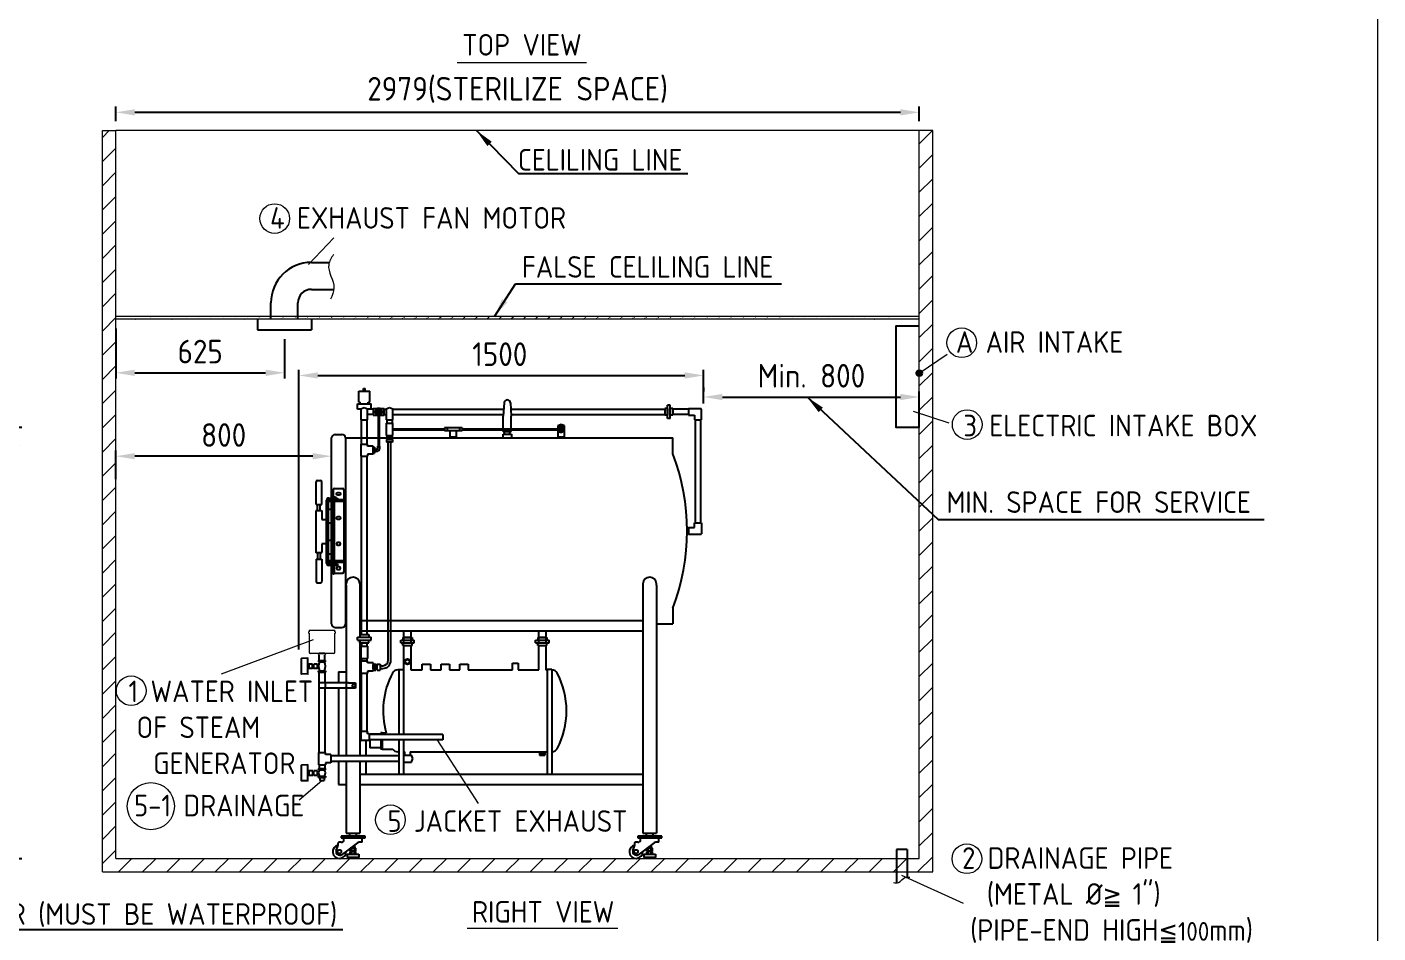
# Model space of a CAD drawing. Header units: millimetres. Extents: x 0 to 12306, y 0 to 8652.
# Drawn here: x 7296 to 12306, y 2061 to 5421 of the extents above; entities that cross this region are included whole.
import ezdxf

# ---------------------------------------------------------------- set-up
doc = ezdxf.new("R2010")
doc.units = ezdxf.units.MM
doc.linetypes.add('HIDDEN', pattern=[9.525, 6.35, -3.175])
doc.layers.get('0').update_dxf_attribs({"lineweight": 25})
for name, color, linetype, lineweight in [('D', 3, 'Continuous', 13), ('F', 7, 'Continuous', 15), ('H', 2, 'HIDDEN', 15), ('S', 4, 'Continuous', 15)]:
    doc.layers.add(name, color=color, linetype=linetype, lineweight=lineweight)
doc.styles.get("Standard").update_dxf_attribs({"font": 'KAIU.TTF'})
doc.styles.add('STU25', font='isocp2.shx')
doc.dimstyles.new('STU25', dxfattribs={"dimscale": 35, "dimtxt": 2.5, "dimasz": 2, "dimexe": 0.6, "dimexo": 1, "dimgap": 1, "dimtad": 1, "dimdsep": 46, "dimtxsty": 'STU25', "dimcen": 2, "dimazin": 2, "dimtfac": 1, "dimtmove": 0, "dimatfit": 3, "dimfxl": 0, "dimtolj": 1, "dimtzin": 0, "dimarcsym": 0})
doc.dimstyles.new('STU25$7', dxfattribs={"dimscale": 35, "dimtxt": 2.5, "dimasz": 2, "dimexe": 1.25, "dimexo": 0.625, "dimgap": 1, "dimtad": 0, "dimdec": 4, "dimdsep": 46, "dimtxsty": 'STU25', "dimcen": 2.5, "dimazin": 2, "dimtfac": 1, "dimtdec": 4, "dimtmove": 0, "dimatfit": 3, "dimfxl": 0, "dimtolj": 1, "dimtzin": 0, "dimarcsym": 0})

# ---------------------------------------------------------------- blocks, each defined once
blk = doc.blocks.new('*D1')
at = {"layer": 'D', "color": 0, "linetype": 'Continuous', "lineweight": -2}
for p, q in [((8304.8, 3111.8), (8304.8, 4150)), ((8374.8, 4129), (9735.1, 4129)), ((9805.1, 4024.7), (9805.1, 4150))]:
    blk.add_line(p, q, dxfattribs=at)
at = {"layer": 'D', "color": 0, "linetype": 'Continuous'}
for points in [[(8374.8, 4140.7), (8374.8, 4117.3), (8304.8, 4129)], [(9735.1, 4140.7), (9735.1, 4117.3), (9805.1, 4129)]]:
    blk.add_solid(points, dxfattribs=at)
at = {"layer": 'Defpoints', "color": 0, "linetype": 'Continuous'}
for p in [(9805.1, 4129), (9805.1, 3989.7), (8304.8, 3076.8)]:
    blk.add_point(p, dxfattribs=at)
at = {"layer": 'D', "color": 0, "linetype": 'Continuous', "insert": (9049.5, 4207.8), "char_height": 87.5, "attachment_point": 5, "style": 'STU25'}
blk.add_mtext('\\A1;1500', dxfattribs=at)
blk = doc.blocks.new('*D4')
at = {"layer": 'D', "color": 0, "linetype": 'Continuous', "lineweight": -2}
for p, q in [((7626.1, 4302.5), (7626.1, 4117.7)), ((8251.1, 4263.4), (8251.1, 4117.7)), ((7696.1, 4138.7), (8181.1, 4138.7))]:
    blk.add_line(p, q, dxfattribs=at)
at = {"layer": 'D', "color": 0, "linetype": 'Continuous'}
for points in [[(7696.1, 4150.4), (7696.1, 4127.1), (7626.1, 4138.7)], [(8181.1, 4150.4), (8181.1, 4127.1), (8251.1, 4138.7)]]:
    blk.add_solid(points, dxfattribs=at)
at = {"layer": 'Defpoints', "color": 0, "linetype": 'Continuous'}
for p in [(7626.1, 4337.5), (8251.1, 4298.4), (8251.1, 4138.7)]:
    blk.add_point(p, dxfattribs=at)
at = {"layer": 'D', "color": 0, "linetype": 'Continuous', "insert": (7938.6, 4217.5), "char_height": 87.5, "attachment_point": 5, "style": 'STU25'}
blk.add_mtext('\\A1;625', dxfattribs=at)
blk = doc.blocks.new('*D8')
at = {"layer": 'D', "color": 0, "lineweight": -2}
for p, q in [((9805.1, 4084), (9805.1, 4070)), ((10605.1, 3936), (10605.1, 4070)), ((9875.1, 4049), (10535.1, 4049))]:
    blk.add_line(p, q, dxfattribs=at)
at = {"layer": 'D', "color": 0}
for points in [[(9875.1, 4060.7), (9875.1, 4037.3), (9805.1, 4049)], [(10535.1, 4060.7), (10535.1, 4037.3), (10605.1, 4049)]]:
    blk.add_solid(points, dxfattribs=at)
at = {"layer": 'Defpoints', "color": 0}
for p in [(9805.1, 4049), (10605.1, 4049), (10605.1, 3901)]:
    blk.add_point(p, dxfattribs=at)
at = {"layer": 'D', "color": 0, "insert": (10205.1, 4127.8), "char_height": 87.5, "attachment_point": 5, "style": 'STU25'}
blk.add_mtext('\\A1;{\\Fisocp2.shx;Min. 800}', dxfattribs=at)
blk = doc.blocks.new('*D10')
at = {"layer": 'D', "color": 0, "lineweight": -2}
for p, q in [((7626.1, 3743.6), (7626.1, 3850.3)), ((8356.1, 3829.3), (7696.1, 3829.3)), ((8426.1, 3743.6), (8426.1, 3850.3))]:
    blk.add_line(p, q, dxfattribs=at)
at = {"layer": 'D', "color": 0}
for points in [[(7696.1, 3840.9), (7696.1, 3817.6), (7626.1, 3829.3)], [(8356.1, 3840.9), (8356.1, 3817.6), (8426.1, 3829.3)]]:
    blk.add_solid(points, dxfattribs=at)
at = {"layer": 'Defpoints', "color": 0}
for p in [(7626.1, 3829.3), (7626.1, 3708.6), (8426.1, 3708.6)]:
    blk.add_point(p, dxfattribs=at)
at = {"layer": 'D', "color": 0, "insert": (8025.7, 3908), "char_height": 87.5, "attachment_point": 5, "style": 'STU25'}
blk.add_mtext('\\A1;800', dxfattribs=at)
blk = doc.blocks.new('*D18')
at = {"layer": 'D', "color": 0, "lineweight": -2}
for p, q in [((7626.1, 5072.5), (7626.1, 5126)), ((10605.1, 5072.5), (10605.1, 5126)), ((7696.1, 5105), (10535.1, 5105))]:
    blk.add_line(p, q, dxfattribs=at)
at = {"layer": 'D', "color": 0}
for points in [[(7696.1, 5116.6), (7696.1, 5093.3), (7626.1, 5105)], [(10535.1, 5116.6), (10535.1, 5093.3), (10605.1, 5105)]]:
    blk.add_solid(points, dxfattribs=at)
at = {"layer": 'Defpoints', "color": 0}
for p in [(10605.1, 5105), (7626.1, 5037.5), (10605.1, 5037.5)]:
    blk.add_point(p, dxfattribs=at)
at = {"layer": 'D', "color": 0, "insert": (9115.6, 5188.1), "char_height": 87.5, "attachment_point": 5, "style": 'STU25'}
blk.add_mtext('\\A1;{\\Fisocp2.shx;2979(STERILIZE SPACE)}', dxfattribs=at)
blk = doc.blocks.new('*D19')
at = {"layer": 'D', "color": 0, "lineweight": -2}
for p, q in [((6558.5, 3937.5), (7277.1, 3937.5)), ((7256.1, 3867.5), (7256.1, 2407.5)), ((6963.3, 2337.5), (7277.1, 2337.5))]:
    blk.add_line(p, q, dxfattribs=at)
at = {"layer": 'D', "color": 0}
for points in [[(7244.4, 3867.5), (7267.8, 3867.5), (7256.1, 3937.5)], [(7244.4, 2407.5), (7267.8, 2407.5), (7256.1, 2337.5)]]:
    blk.add_solid(points, dxfattribs=at)
at = {"layer": 'Defpoints', "color": 0}
for p in [(6523.5, 3937.5), (6928.3, 2337.5), (7256.1, 2337.5)]:
    blk.add_point(p, dxfattribs=at)
at = {"layer": 'D', "color": 0, "insert": (7177.4, 3137.5), "char_height": 87.5, "attachment_point": 5, "rotation": 90, "style": 'STU25'}
blk.add_mtext('\\A1;{\\Fisocp2.shx;MIN. 1600 ABOVE}', dxfattribs=at)

msp = doc.modelspace()

# ---------------------------------------------------------------- hatches: boundary and pattern name
msp.add_hatch(color=256).paths.add_polyline_path([(10615.903, 4137.52, 1), (10594.381, 4137.52, 1)])
at = {"layer": 'H', "linetype": 'HIDDEN', "ltscale": 5}
h = msp.add_hatch(dxfattribs=at)
h.set_pattern_fill('ANSI31', color=256, scale=20, style=0)
h.set_pattern_definition([(45, (241920.365, 22393.485), (-44.90128, 44.90128), [])])
h.paths.add_polyline_path([(10655.142, 5037.52), (10605.142, 5037.52), (10605.142, 2337.52), (7626.069, 2337.52), (7626.069, 5037.52), (7576.069, 5037.52), (7576.069, 2287.52), (10655.142, 2287.52)])
at = {"layer": 'H'}
h = msp.add_hatch(dxfattribs=at)
h.set_pattern_fill('ANSI31', color=256, scale=10, style=0)
h.set_pattern_definition([(45, (241639.548, 21853.81), (-22.4506403, 22.4506403), [])])
edge = h.paths.add_edge_path()
edge.add_line((10605.142, 4347.52), (7626.069, 4347.52))
edge.add_line((10605.142, 4337.52), (7626.069, 4337.52))

# ---------------------------------------------------------------- linework, layer by layer
at = {"linetype": 'Continuous'}
for p, q in [((8351.069, 4548.268), (8416.989, 4548.268)), ((8351.069, 4448.268), (8434.363, 4448.268)), ((8201.069, 4337.52), (8201.069, 4398.268)), ((8301.069, 4337.52), (8301.069, 4398.268)), ((8151.069, 4337.52), (8151.069, 4298.376)), ((8351.069, 4337.52), (8351.069, 4298.376)), ((8151.069, 4298.376), (8351.069, 4298.376)), ((8527.069, 4030.243), (8527.069, 4070.243)), ((8527.069, 4070.243), (8567.069, 4070.243)), ((8544.069, 4070.243), (8544.069, 4080.243)), ((8544.069, 4080.243), (8550.069, 4080.243)), ((8550.069, 4070.243), (8550.069, 4080.243)), ((8567.069, 4030.243), (8567.069, 4070.243)), ((8522.069, 4013.733), (8522.069, 4023.733)), ((8522.069, 4023.733), (8572.069, 4023.733)), ((8522.069, 4003.733), (8522.069, 4013.733)), ((8527.069, 4030.243), (8532.069, 4030.243)), ((8532.069, 4023.733), (8532.069, 4030.243)), ((8547.069, 4008.733), (8534.569, 4003.733)), ((8559.569, 4003.733), (8547.069, 4008.733)), ((8562.069, 4030.243), (8567.069, 4030.243)), ((8562.069, 4023.733), (8562.069, 4030.243)), ((8572.069, 4013.733), (8572.069, 4023.733)), ((8572.069, 4003.733), (8572.069, 4013.733)), ((8640.862, 4008.733), (8628.362, 4003.733)), ((8653.362, 4003.733), (8640.862, 4008.733)), ((9065.213, 4027.126), (9062.069, 3978.243)), ((9088.924, 4027.126), (9092.069, 3978.243)), ((9671.347, 3968.733), (9671.347, 4018.733)), ((9681.347, 4018.733), (9671.347, 4018.733)), ((9681.347, 3968.733), (9681.347, 4018.733)), ((8534.569, 4003.733), (8522.069, 4003.733)), ((8534.569, 4003.733), (8534.569, 3963.733)), ((8534.569, 3963.733), (8559.569, 3963.733)), ((8559.569, 3963.733), (8559.569, 4003.733)), ((8580.486, 4003.733), (8559.569, 4003.733)), ((8572.069, 4003.733), (8559.569, 4003.733)), ((8580.486, 3983.733), (8559.569, 3983.733)), ((8580.486, 4006.233), (8580.486, 3981.233)), ((8580.486, 4006.233), (8596.268, 4006.233)), ((8580.486, 3981.233), (8596.268, 3981.233)), ((8604.704, 4006.233), (8620.486, 4006.233)), ((8604.704, 3981.233), (8620.486, 3981.233)), ((8620.486, 3981.233), (8620.486, 4006.233)), ((8628.362, 4003.733), (8628.362, 3963.733)), ((8628.362, 3963.733), (8653.362, 3963.733)), ((8630.862, 3963.733), (8630.862, 3951.733)), ((8650.862, 3963.733), (8650.862, 3951.733)), ((8653.362, 3963.733), (8653.362, 4003.733)), ((9062.069, 3931.233), (9062.069, 3978.243)), ((9092.069, 3931.233), (9092.069, 3978.243)), ((9661.347, 4006.233), (9661.347, 3981.233)), ((9671.347, 4006.233), (9661.347, 4006.233)), ((9671.347, 3981.233), (9661.347, 3981.233)), ((9671.347, 4006.233), (9671.347, 3981.233)), ((9681.347, 3968.733), (9671.347, 3968.733)), ((9681.347, 4006.233), (9681.347, 3981.233)), ((9691.347, 4006.233), (9681.347, 4006.233)), ((9691.347, 3981.233), (9681.347, 3981.233)), ((9691.347, 4006.233), (9691.347, 3981.233)), ((9749.445, 4003.733), (9691.347, 4003.733)), ((9749.445, 3983.733), (9691.347, 3983.733)), ((9749.445, 4006.233), (9749.445, 3981.233)), ((9749.445, 4006.233), (9795.142, 4006.233)), ((9749.445, 3981.233), (9772.142, 3981.233)), ((9772.142, 3981.233), (9772.142, 3964.119)), ((9772.142, 3964.119), (9797.142, 3964.119)), ((9774.642, 3581.857), (9774.642, 3964.119)), ((9794.642, 3581.857), (9794.642, 3964.119)), ((9794.642, 3964.119), (9797.142, 3964.119)), ((9797.142, 3964.119), (9797.142, 4004.233)), ((8439.069, 3910.243), (8464.069, 3910.243)), ((8628.362, 3951.733), (8628.362, 3906.733)), ((8628.362, 3951.733), (8653.362, 3951.733)), ((8653.362, 3906.733), (8653.362, 3951.733)), ((8864.569, 3924.233), (8864.569, 3901.856)), ((8889.569, 3901.856), (8889.569, 3924.233)), ((9062.069, 3921.243), (9062.069, 3927.233)), ((9062.069, 3921.243), (9092.069, 3921.243)), ((9067.069, 3911.243), (9067.069, 3921.243)), ((9087.069, 3911.243), (9087.069, 3921.243)), ((9092.069, 3921.243), (9092.069, 3927.233)), ((9277.069, 3946.856), (9264.569, 3941.856)), ((9264.569, 3941.856), (9264.569, 3931.233)), ((9264.569, 3927.233), (9264.569, 3901.856)), ((9289.569, 3941.856), (9277.069, 3946.856)), ((9289.569, 3901.856), (9289.569, 3941.856)), ((8534.569, 3874.628), (8559.569, 3874.628)), ((8534.569, 3874.628), (8534.569, 3829.628)), ((8559.569, 3867.128), (8559.569, 3874.628)), ((8579.569, 3867.128), (8559.569, 3867.128)), ((8579.569, 3867.128), (8579.569, 3837.128)), ((8579.569, 3840.84), (8579.569, 3862.812)), ((8579.569, 3862.812), (8584.569, 3862.812)), ((8579.569, 3843.519), (8579.569, 3860.737)), ((8584.569, 3862.812), (8584.569, 3840.84)), ((8628.362, 3906.733), (8653.362, 3906.733)), ((8629.798, 3901.733), (8629.798, 3896.733)), ((8629.798, 3901.733), (8651.77, 3901.733)), ((8651.77, 3896.733), (8629.798, 3896.733)), ((8629.798, 3891.733), (8629.798, 3880.855)), ((8629.798, 3891.733), (8651.77, 3891.733)), ((8651.77, 3880.855), (8629.798, 3880.855)), ((8632.477, 3906.733), (8632.477, 3901.733)), ((8632.477, 3901.733), (8649.695, 3901.733)), ((8632.477, 3896.733), (8632.477, 3891.733)), ((8632.477, 3891.733), (8649.695, 3891.733)), ((8649.695, 3906.733), (8649.695, 3901.733)), ((8649.695, 3896.733), (8649.695, 3891.733)), ((8651.77, 3901.733), (8651.77, 3896.733)), ((8651.77, 3891.733), (8651.77, 3880.855)), ((8864.569, 3901.856), (8889.569, 3901.856)), ((9264.569, 3901.856), (9289.569, 3901.856)), ((8534.569, 3829.628), (8559.569, 3829.628)), ((8559.569, 3837.128), (8559.569, 3829.628)), ((8579.569, 3837.128), (8559.569, 3837.128)), ((8579.569, 3840.84), (8584.569, 3840.84)), ((8368.105, 3650.428), (8368.105, 3734.154)), ((8373.105, 3739.154), (8384.105, 3739.154)), ((8389.105, 3650.428), (8389.105, 3734.154)), ((8407.569, 3666.743), (8407.584, 3666.743)), ((8407.569, 3432.243), (8407.569, 3666.243)), ((8413.569, 3666.243), (8413.569, 3432.243)), ((8413.569, 3665.743), (8413.569, 3665.743)), ((8415.569, 3674.243), (8447.569, 3674.243)), ((8447.569, 3668.243), (8415.569, 3668.243)), ((8426.602, 3678.279), (8426.06, 3677.737)), ((8426.06, 3674.785), (8426.06, 3677.737)), ((8426.06, 3674.785), (8426.602, 3674.243)), ((8426.602, 3678.279), (8440.535, 3678.279)), ((8426.602, 3674.243), (8440.535, 3674.243)), ((8430.142, 3442.243), (8430.142, 3662.243)), ((8436.995, 3442.243), (8436.995, 3662.243)), ((8440.535, 3678.279), (8441.078, 3677.737)), ((8441.078, 3674.785), (8440.535, 3674.243)), ((8441.078, 3674.785), (8441.078, 3677.737)), ((8447.569, 3674.243), (8447.569, 3668.243)), ((8368.605, 3627.993), (8367.105, 3626.493)), ((8367.105, 3626.493), (8367.105, 3471.993)), ((8368.105, 3650.428), (8389.105, 3650.428)), ((8368.605, 3627.993), (8388.605, 3627.993)), ((8373.855, 3627.993), (8373.855, 3650.428)), ((8383.355, 3627.993), (8383.355, 3650.428)), ((8388.605, 3627.993), (8390.105, 3626.493)), ((8390.105, 3626.493), (8390.105, 3594.243)), ((8426.069, 3631.743), (8413.569, 3631.743)), ((8390.105, 3594.243), (8403.605, 3594.243)), ((8405.105, 3592.743), (8403.605, 3594.243)), ((8405.105, 3592.743), (8405.105, 3581.743)), ((8405.105, 3581.743), (8407.569, 3581.743)), ((8413.569, 3581.743), (8426.069, 3581.743)), ((9749.445, 3564.743), (9749.445, 3539.743)), ((9749.445, 3564.743), (9772.142, 3564.743)), ((9772.142, 3581.857), (9797.142, 3581.857)), ((9772.142, 3564.743), (9772.142, 3581.857)), ((9794.642, 3581.857), (9797.142, 3581.857)), ((9797.142, 3581.857), (9797.142, 3541.743)), ((8407.569, 3516.743), (8405.105, 3516.743)), ((8405.105, 3516.743), (8405.105, 3505.743)), ((8426.069, 3516.743), (8413.569, 3516.743)), ((9749.445, 3539.743), (9795.142, 3539.743)), ((8368.605, 3470.493), (8367.105, 3471.993)), ((8388.605, 3470.493), (8368.605, 3470.493)), ((8373.855, 3470.493), (8373.855, 3448.058)), ((8383.355, 3470.493), (8383.355, 3448.058)), ((8388.605, 3470.493), (8390.105, 3471.993)), ((8403.605, 3504.243), (8390.105, 3504.243)), ((8390.105, 3504.243), (8390.105, 3471.993)), ((8403.605, 3504.243), (8405.105, 3505.743)), ((8413.569, 3466.743), (8426.069, 3466.743)), ((8368.105, 3448.058), (8389.105, 3448.058)), ((8368.105, 3448.058), (8368.105, 3364.332)), ((8389.105, 3448.058), (8389.105, 3364.332)), ((8407.584, 3431.743), (8407.569, 3431.743)), ((8426.069, 3431.743), (8413.569, 3431.743)), ((8413.569, 3431.743), (8413.569, 3431.743)), ((8447.569, 3430.243), (8415.569, 3430.243)), ((8447.569, 3424.243), (8415.569, 3424.243)), ((8430.142, 3430.243), (8430.142, 3436.243)), ((8430.142, 3397.306), (8430.142, 3424.243)), ((8436.995, 3430.243), (8436.995, 3436.243)), ((8436.995, 3397.306), (8436.995, 3424.243)), ((8447.569, 3430.243), (8447.569, 3424.243)), ((8373.105, 3359.332), (8384.105, 3359.332)), ((8430.684, 3393.279), (8430.142, 3397.306)), ((8430.684, 3393.279), (8433.569, 3393.279)), ((8436.453, 3393.279), (8433.569, 3393.279)), ((8436.453, 3393.279), (8436.995, 3397.306)), ((8439.069, 3194.243), (8464.069, 3194.243)), ((8522.069, 3147.52), (8522.069, 3157.52)), ((8530.069, 3167.52), (8530.069, 3157.52)), ((8564.069, 3167.52), (8564.069, 3157.52)), ((8572.069, 3147.52), (8572.069, 3157.52)), ((8690.069, 3157.243), (8690.069, 3147.243)), ((8724.069, 3157.243), (8724.069, 3147.243)), ((9190.069, 3157.243), (9190.069, 3147.243)), ((9224.069, 3157.243), (9224.069, 3147.243)), ((8522.069, 3150.882), (8520.925, 3150.882)), ((8530.069, 3137.52), (8530.069, 3147.52)), ((8534.569, 3137.52), (8559.569, 3137.52)), ((8534.569, 3124.176), (8534.569, 3079.176)), ((8534.569, 3124.176), (8559.569, 3124.176)), ((8537.069, 3137.52), (8537.069, 3124.176)), ((8557.069, 3137.52), (8557.069, 3124.176)), ((8559.569, 3124.176), (8559.569, 3079.176)), ((8564.069, 3137.52), (8564.069, 3147.52)), ((8682.069, 3137.243), (8682.069, 3147.243)), ((8690.069, 3127.243), (8690.069, 3137.243)), ((8724.069, 3127.243), (8724.069, 3137.243)), ((8732.069, 3137.243), (8732.069, 3147.243)), ((9182.069, 3137.243), (9182.069, 3147.243)), ((9190.069, 3127.243), (9190.069, 3137.243)), ((9224.069, 3127.243), (9224.069, 3137.243)), ((9232.069, 3137.243), (9232.069, 3147.243)), ((8341.077, 3057.795), (8341.077, 3042.795)), ((8355.495, 3057.795), (8341.077, 3057.795)), ((8355.495, 3042.795), (8355.495, 3057.795)), ((8359.843, 3042.795), (8359.843, 3057.795)), ((8373.076, 3057.795), (8359.843, 3057.795)), ((8373.076, 3042.795), (8373.076, 3057.795)), ((8377.788, 3071.963), (8377.788, 3066.963)), ((8377.788, 3071.963), (8402.788, 3071.963)), ((8377.788, 3066.963), (8402.788, 3066.963)), ((8380.138, 3073.367), (8380.138, 3091.039)), ((8380.138, 3071.963), (8400.438, 3071.963)), ((8400.438, 3073.367), (8400.438, 3091.039)), ((8402.788, 3066.963), (8402.788, 3071.963)), ((8534.569, 3079.176), (8559.569, 3079.176)), ((8534.569, 3070.02), (8534.569, 3025.02)), ((8534.569, 3070.02), (8559.569, 3070.02)), ((8537.069, 3079.176), (8537.069, 3070.02)), ((8557.069, 3079.176), (8557.069, 3070.02)), ((8559.569, 3062.52), (8559.569, 3070.02)), ((8579.569, 3062.52), (8559.569, 3062.52)), ((8579.569, 3062.52), (8579.569, 3032.52)), ((8579.569, 3038.911), (8579.569, 3056.129)), ((8579.569, 3056.129), (8584.569, 3056.129)), ((8584.569, 3058.204), (8589.569, 3058.204)), ((8584.569, 3036.232), (8584.569, 3058.204)), ((8584.569, 3038.911), (8584.569, 3056.129)), ((8589.569, 3058.204), (8589.569, 3036.232)), ((8589.569, 3056.129), (8594.569, 3056.129)), ((8594.569, 3036.232), (8594.569, 3058.204)), ((8594.569, 3058.204), (8605.447, 3058.204)), ((8594.569, 3038.911), (8594.569, 3056.129)), ((8605.447, 3058.204), (8605.447, 3036.232)), ((8337.819, 3051.795), (8341.077, 3051.795)), ((8337.819, 3048.795), (8341.077, 3048.795)), ((8341.077, 3042.795), (8355.495, 3042.795)), ((8355.495, 3055.795), (8359.843, 3055.795)), ((8355.495, 3044.795), (8359.843, 3044.795)), ((8359.843, 3042.795), (8373.076, 3042.795)), ((8373.076, 3055.795), (8377.881, 3055.795)), ((8373.076, 3044.795), (8377.881, 3044.795)), ((8377.788, 3028.626), (8377.788, 3033.626)), ((8377.788, 3033.626), (8402.788, 3033.626)), ((8377.788, 3028.626), (8402.788, 3028.626)), ((8377.881, 3044.795), (8377.881, 3055.795)), ((8402.788, 3033.626), (8402.788, 3028.626)), ((8534.569, 3025.02), (8559.569, 3025.02)), ((8579.569, 3032.52), (8559.569, 3032.52)), ((8559.569, 3032.52), (8559.569, 3025.02)), ((8579.569, 3054.52), (8579.569, 3040.52)), ((8579.569, 3038.911), (8584.569, 3038.911)), ((8584.569, 3036.232), (8589.569, 3036.232)), ((8589.569, 3038.911), (8594.569, 3038.911)), ((8594.569, 3036.232), (8605.447, 3036.232)), ((8605.447, 3052.218), (8615.862, 3052.218)), ((8605.447, 3042.218), (8615.862, 3042.218)), ((8675.762, 3036.743), (8671.069, 3036.743)), ((8380.288, 2988.395), (8378.288, 2988.395)), ((8378.288, 2988.395), (8378.288, 2968.395)), ((8513.975, 2968.395), (8378.288, 2968.395)), ((8489.015, 2988.395), (8380.288, 2988.395)), ((8401.756, 2988.395), (8401.756, 2968.395)), ((8489.015, 2988.395), (8513.975, 2988.395)), ((8513.975, 2988.395), (8513.975, 2968.395)), ((8534.569, 2810.02), (8559.569, 2810.02)), ((8534.569, 2810.02), (8534.569, 2780.02)), ((8559.569, 2800.02), (8559.569, 2810.02)), ((8564.569, 2800.02), (8564.569, 2775.02)), ((8838.95, 2797.52), (8564.569, 2797.52)), ((8838.95, 2777.52), (8564.569, 2777.52)), ((8377.788, 2730.02), (8402.788, 2730.02)), ((8377.788, 2730.02), (8377.788, 2685.02)), ((8402.788, 2722.52), (8402.788, 2730.02)), ((8422.788, 2722.52), (8402.788, 2722.52)), ((8422.788, 2722.52), (8422.788, 2692.52)), ((8675.762, 2717.52), (8422.788, 2717.52)), ((8675.762, 2732.743), (8671.069, 2732.743)), ((8727.169, 2707.52), (8722.169, 2720.02)), ((8722.169, 2695.02), (8727.169, 2707.52)), ((8337.819, 2655.806), (8341.811, 2655.806)), ((8341.811, 2661.806), (8341.811, 2646.806)), ((8356.23, 2661.806), (8341.811, 2661.806)), ((8356.23, 2646.806), (8356.23, 2661.806)), ((8356.23, 2659.806), (8360.577, 2659.806)), ((8360.577, 2646.806), (8360.577, 2661.806)), ((8373.81, 2661.806), (8360.577, 2661.806)), ((8373.81, 2646.806), (8373.81, 2661.806)), ((8373.81, 2659.806), (8378.616, 2659.806)), ((8377.788, 2685.02), (8402.788, 2685.02)), ((8377.788, 2671.02), (8402.788, 2671.02)), ((8377.788, 2671.02), (8377.788, 2666.02)), ((8377.788, 2666.02), (8402.788, 2666.02)), ((8380.288, 2685.02), (8380.288, 2671.02)), ((8400.288, 2685.02), (8400.288, 2671.02)), ((8422.788, 2692.52), (8402.788, 2692.52)), ((8402.788, 2692.52), (8402.788, 2685.02)), ((8402.788, 2666.02), (8402.788, 2671.02)), ((8675.762, 2697.52), (8422.788, 2697.52)), ((8692.762, 2695.02), (8722.169, 2695.02)), ((8337.819, 2652.806), (8341.811, 2652.806)), ((8341.811, 2646.806), (8356.23, 2646.806)), ((8356.23, 2648.806), (8360.577, 2648.806)), ((8360.577, 2646.806), (8373.81, 2646.806)), ((8373.81, 2648.806), (8378.616, 2648.806)), ((8377.788, 2637.593), (8377.788, 2642.593)), ((8377.788, 2642.593), (8402.788, 2642.593)), ((8377.788, 2637.593), (8402.788, 2637.593)), ((8382.288, 2637.593), (8382.288, 2626.452)), ((8382.288, 2626.452), (8398.288, 2626.452)), ((8398.288, 2637.593), (8398.288, 2626.452)), ((8402.788, 2642.593), (8402.788, 2637.593)), ((8549.833, 2420.52), (8460.833, 2420.52)), ((8460.833, 2420.52), (8460.833, 2417.52)), ((8460.833, 2417.52), (8549.833, 2417.52)), ((8460.833, 2417.52), (8549.833, 2417.52)), ((8492.054, 2430.52), (8492.054, 2420.52)), ((8518.612, 2420.52), (8518.612, 2430.52)), ((8549.833, 2417.52), (8549.833, 2420.52)), ((9649.833, 2420.52), (9560.833, 2420.52)), ((9560.833, 2420.52), (9560.833, 2417.52)), ((9560.833, 2417.52), (9649.833, 2417.52)), ((9560.833, 2417.52), (9649.833, 2417.52)), ((9592.054, 2430.52), (9592.054, 2420.52)), ((9618.612, 2420.52), (9618.612, 2430.52)), ((9649.833, 2417.52), (9649.833, 2420.52)), ((10560.142, 2369.895), (10520.142, 2369.895)), ((10520.142, 2369.895), (10520.142, 2246.638)), ((10560.142, 2369.895), (10560.142, 2268.471))]:
    msp.add_line(p, q, dxfattribs=at)
for p, q in [((8537.069, 3874.628), (8537.069, 3963.733)), ((8537.069, 3963.733), (8557.069, 3963.733)), ((8557.069, 3963.733), (8557.069, 3874.628)), ((8598.486, 3993.733), (8598.486, 3866.826)), ((8602.486, 3993.733), (8602.486, 3866.826)), ((8620.486, 4003.733), (8628.362, 4003.733)), ((8620.486, 3983.733), (8628.362, 3983.733)), ((8653.362, 4003.733), (9063.708, 4003.733)), ((8653.362, 3983.733), (9062.422, 3983.733)), ((9090.429, 4003.733), (9661.347, 4003.733)), ((9091.715, 3983.733), (9661.347, 3983.733)), ((8653.362, 3931.233), (8844.569, 3931.233)), ((8653.362, 3927.233), (8844.569, 3927.233)), ((8909.569, 3934.233), (8844.569, 3934.233)), ((8844.569, 3934.233), (8844.569, 3924.233)), ((8844.569, 3924.233), (8909.569, 3924.233)), ((8854.569, 3934.233), (8854.569, 3924.233)), ((8899.569, 3934.233), (8899.569, 3924.233)), ((8909.569, 3934.233), (8909.569, 3924.233)), ((8909.569, 3931.233), (9277.069, 3931.233)), ((8909.569, 3927.233), (9277.069, 3927.233)), ((9061.569, 3911.243), (9092.569, 3911.243)), ((9061.569, 3897.243), (9061.569, 3911.243)), ((9092.569, 3911.243), (9092.569, 3897.243)), ((8426.069, 3674.243), (8426.069, 3897.243)), ((8477.069, 3897.243), (8477.069, 3207.243)), ((8477.069, 3897.243), (8629.798, 3897.243)), ((8604.486, 3866.826), (8596.486, 3866.826)), ((8596.486, 3866.826), (8596.486, 3858.826)), ((8604.486, 3858.826), (8604.486, 3866.826)), ((8635.862, 3072.218), (8635.862, 3880.855)), ((8645.862, 3072.218), (8645.862, 3880.855)), ((8651.77, 3897.243), (9691.299, 3897.243)), ((8867.069, 3897.243), (8867.069, 3901.856)), ((8887.069, 3897.243), (8887.069, 3901.856)), ((9267.069, 3897.243), (9267.069, 3901.856)), ((9287.069, 3901.856), (9287.069, 3897.243)), ((9287.069, 3897.243), (9287.069, 3901.856)), ((9691.299, 3838.533), (9691.299, 3897.243)), ((8537.069, 3167.52), (8537.069, 3829.628)), ((8557.069, 3829.628), (8557.069, 3167.52)), ((8584.569, 3855.826), (8593.486, 3855.826)), ((8584.569, 3847.826), (8593.486, 3847.826)), ((8436.569, 3709.551), (8466.569, 3709.551)), ((8417.569, 3668.243), (8471.569, 3668.243)), ((8417.569, 3668.243), (8417.569, 3662.243)), ((8417.569, 3662.243), (8471.569, 3662.243)), ((8426.069, 3442.243), (8426.069, 3662.243)), ((8440.069, 3674.243), (8427.069, 3674.243)), ((8431.569, 3704.551), (8431.569, 3678.279)), ((8471.569, 3704.551), (8471.569, 3399.935)), ((9749.445, 3562.243), (9744.37, 3562.243)), ((9749.445, 3542.243), (9749.445, 3562.243)), ((9749.445, 3542.243), (9749.445, 3562.243)), ((9744.37, 3542.243), (9749.445, 3542.243)), ((8417.569, 3442.243), (8471.569, 3442.243)), ((8417.569, 3436.243), (8417.569, 3442.243)), ((8417.569, 3436.243), (8471.569, 3436.243)), ((8426.069, 3430.243), (8426.069, 3436.243)), ((8426.069, 3207.243), (8426.069, 3424.243)), ((8436.569, 3394.935), (8466.569, 3394.935)), ((8480.333, 3350.52), (8480.333, 3355.52)), ((8480.333, 3350.52), (8480.333, 2717.52)), ((8530.333, 3355.52), (8530.333, 3157.52)), ((9580.333, 3355.52), (9580.333, 2430.52)), ((9630.333, 3350.52), (9630.333, 3355.52)), ((9630.333, 3350.52), (9630.333, 2430.52)), ((9691.299, 3265.953), (9691.299, 3207.243)), ((8477.069, 3207.243), (8480.333, 3207.243)), ((8530.333, 3220.52), (9580.333, 3220.52)), ((9630.333, 3207.243), (9691.299, 3207.243)), ((8522.069, 3157.52), (8572.069, 3157.52)), ((8530.069, 3167.52), (8564.069, 3167.52)), ((8530.333, 3182.02), (9580.333, 3182.02)), ((8530.333, 3182.02), (9580.333, 3182.02)), ((8690.069, 3157.243), (8724.069, 3157.243)), ((8693.781, 3137.243), (8693.781, 3182.02)), ((8719.781, 3157.243), (8693.781, 3157.243)), ((8720.069, 3157.243), (8694.069, 3157.243)), ((8720.069, 3157.243), (8694.069, 3157.243)), ((8720.069, 3157.243), (8694.069, 3157.243)), ((8720.069, 3157.243), (8694.069, 3157.243)), ((8720.069, 3182.02), (8720.069, 3137.243)), ((9190.069, 3157.243), (9224.069, 3157.243)), ((9193.781, 3137.243), (9193.781, 3182.02)), ((9219.781, 3157.243), (9193.781, 3157.243)), ((9220.069, 3157.243), (9194.069, 3157.243)), ((9220.069, 3157.243), (9194.069, 3157.243)), ((9220.069, 3157.243), (9194.069, 3157.243)), ((9220.069, 3182.02), (9220.069, 3137.243)), ((8522.069, 3147.52), (8572.069, 3147.52)), ((8530.069, 3137.52), (8564.069, 3137.52)), ((8530.333, 3147.52), (8530.333, 2717.52)), ((8682.069, 3147.243), (8732.069, 3147.243)), ((8682.069, 3137.243), (8732.069, 3137.243)), ((8690.069, 3127.243), (8724.069, 3127.243)), ((8694.069, 3127.243), (8720.069, 3127.243)), ((8696.069, 3127.243), (8694.069, 3127.243)), ((8694.069, 3127.243), (8720.069, 3127.243)), ((8694.069, 3127.243), (8720.069, 3127.243)), ((8694.069, 3037.243), (8694.069, 3127.243)), ((8718.069, 3127.243), (8720.069, 3127.243)), ((8720.069, 3127.243), (8720.069, 3037.243)), ((9182.069, 3147.243), (9232.069, 3147.243)), ((9182.069, 3137.243), (9232.069, 3137.243)), ((9190.069, 3127.243), (9224.069, 3127.243)), ((9194.069, 3127.243), (9220.069, 3127.243)), ((9196.069, 3127.243), (9194.069, 3127.243)), ((9194.069, 3127.243), (9220.069, 3127.243)), ((9194.069, 3037.243), (9194.069, 3127.243)), ((9218.069, 3127.243), (9220.069, 3127.243)), ((9220.069, 3127.243), (9220.069, 3037.243)), ((8390.288, 3097.52), (8380.138, 3097.52)), ((8380.138, 3073.367), (8380.138, 3071.963)), ((8400.438, 3097.52), (8390.288, 3097.52)), ((8400.438, 3071.963), (8400.438, 3073.367)), ((8761.569, 3058.243), (8792.569, 3058.243)), ((8761.569, 3037.243), (8761.569, 3058.243)), ((8792.569, 3058.243), (8792.569, 3037.243)), ((8831.569, 3058.243), (8862.569, 3058.243)), ((8831.569, 3037.243), (8831.569, 3058.243)), ((8862.569, 3058.243), (8862.569, 3037.243)), ((8901.569, 3058.243), (8932.569, 3058.243)), ((8901.569, 3037.243), (8901.569, 3058.243)), ((8932.569, 3058.243), (8932.569, 3037.243)), ((9097.069, 3062.243), (9117.069, 3062.243)), ((9097.069, 3037.243), (9097.069, 3062.243)), ((9117.069, 3062.243), (9117.069, 3037.243)), ((8380.288, 2988.395), (8380.288, 3028.626)), ((8400.288, 3028.626), (8400.288, 2988.395)), ((8451.703, 3030.02), (8451.703, 2988.395)), ((8451.703, 3030.02), (8480.333, 3030.02)), ((8537.069, 2810.02), (8537.069, 3025.02)), ((8557.069, 3025.02), (8557.069, 2810.02)), ((8675.762, 3038.743), (8675.762, 2797.52)), ((8675.762, 3038.743), (8692.762, 3038.743)), ((8692.762, 3038.743), (8692.762, 2797.52)), ((8692.762, 3037.243), (8694.069, 3037.243)), ((8720.069, 3037.243), (8761.569, 3037.243)), ((8792.569, 3037.243), (8831.569, 3037.243)), ((8862.569, 3037.243), (8901.569, 3037.243)), ((8932.569, 3037.243), (9097.069, 3037.243)), ((9117.069, 3037.243), (9194.069, 3037.243)), ((9220.069, 3037.243), (9225.03, 3037.243)), ((9225.03, 3039.243), (9225.03, 2650.52)), ((9225.03, 3039.243), (9242.03, 3039.243)), ((9242.03, 3039.243), (9242.03, 2650.52)), ((9242.03, 3036.743), (9243.069, 3036.743)), ((8380.288, 2730.02), (8380.288, 2968.395)), ((8400.288, 2968.395), (8400.288, 2730.02)), ((8451.703, 2968.395), (8451.703, 2717.52)), ((8564.569, 2775.02), (8539.569, 2775.02)), ((8554.587, 2717.52), (8554.587, 2775.02)), ((8564.569, 2800.02), (8559.569, 2800.02)), ((8608.134, 2798.743), (8568.134, 2798.743)), ((8568.134, 2798.743), (8568.134, 2797.52)), ((8568.134, 2777.52), (8568.134, 2747.743)), ((8608.134, 2803.743), (8608.134, 2798.743)), ((8608.134, 2803.743), (8608.134, 2797.52)), ((8613.134, 2803.743), (8608.134, 2803.743)), ((8608.134, 2777.52), (8608.134, 2742.743)), ((8613.134, 2803.743), (8613.134, 2797.52)), ((8613.134, 2803.743), (8628.134, 2803.743)), ((8613.134, 2777.52), (8613.134, 2742.743)), ((8675.762, 2777.52), (8675.762, 2650.52)), ((8692.762, 2777.52), (8692.762, 2650.52)), ((8838.95, 2797.52), (8838.95, 2777.52)), ((8608.134, 2747.743), (8568.134, 2747.743)), ((8613.134, 2742.743), (8608.134, 2742.743)), ((8613.134, 2742.743), (8652.638, 2742.743)), ((8692.762, 2732.243), (8697.069, 2732.243)), ((8692.762, 2720.02), (8722.169, 2720.02)), ((8697.069, 2720.02), (8697.069, 2732.243)), ((8717.069, 2732.243), (9225.03, 2732.243)), ((8717.069, 2732.243), (8717.069, 2720.02)), ((9197.069, 2732.243), (9197.069, 2720.243)), ((9197.069, 2720.243), (9217.069, 2720.243)), ((9217.069, 2732.243), (9217.069, 2720.243)), ((8451.703, 2697.52), (8451.703, 2612.02)), ((8480.333, 2697.52), (8480.333, 2430.52)), ((8530.333, 2697.52), (8530.333, 2430.52)), ((8554.587, 2650.52), (8554.587, 2697.52)), ((8451.703, 2612.02), (8480.333, 2612.02)), ((8530.333, 2650.52), (9580.333, 2650.52)), ((8530.333, 2612.02), (9580.333, 2612.02)), ((8530.333, 2612.02), (8554.587, 2612.02)), ((8460.833, 2417.52), (8460.833, 2413.52)), ((8460.833, 2413.52), (8549.833, 2413.52)), ((8471.833, 2407.198), (8471.833, 2413.52)), ((8480.333, 2430.52), (8530.333, 2430.52)), ((8538.833, 2397.198), (8538.833, 2413.52)), ((8549.833, 2413.52), (8549.833, 2417.52)), ((9560.833, 2417.52), (9560.833, 2413.52)), ((9560.833, 2413.52), (9649.833, 2413.52)), ((9571.833, 2407.198), (9571.833, 2413.52)), ((9580.333, 2430.52), (9630.333, 2430.52)), ((9638.833, 2397.198), (9638.833, 2413.52)), ((9649.833, 2413.52), (9649.833, 2417.52)), ((8443.147, 2366.957), (8447.577, 2378.622)), ((8450.833, 2397.198), (8450.833, 2396.371)), ((8461.833, 2397.198), (8450.833, 2397.198)), ((8522.158, 2395.178), (8466.373, 2353.05)), ((8494.333, 2365.91), (8494.333, 2375.91)), ((8516.333, 2375.91), (8494.333, 2375.91)), ((8494.333, 2365.91), (8516.333, 2365.91)), ((8494.333, 2353.52), (8494.333, 2363.52)), ((8516.333, 2363.52), (8494.333, 2363.52)), ((8499.583, 2378.129), (8499.583, 2353.52)), ((8499.833, 2365.91), (8499.833, 2375.91)), ((8499.833, 2353.52), (8499.833, 2363.52)), ((8510.833, 2365.91), (8510.833, 2375.91)), ((8510.833, 2353.52), (8510.833, 2363.52)), ((8511.083, 2386.814), (8511.083, 2353.52)), ((8516.333, 2365.91), (8516.333, 2375.91)), ((8516.333, 2353.52), (8516.333, 2363.52)), ((8538.833, 2397.198), (8528.185, 2397.198)), ((9543.147, 2366.957), (9547.577, 2378.622)), ((9550.833, 2397.198), (9550.833, 2396.371)), ((9561.833, 2397.198), (9550.833, 2397.198)), ((9622.158, 2395.178), (9566.373, 2353.05)), ((9594.333, 2365.91), (9594.333, 2375.91)), ((9616.333, 2375.91), (9594.333, 2375.91)), ((9594.333, 2365.91), (9616.333, 2365.91)), ((9594.333, 2353.52), (9594.333, 2363.52)), ((9616.333, 2363.52), (9594.333, 2363.52)), ((9599.583, 2378.129), (9599.583, 2353.52)), ((9599.833, 2365.91), (9599.833, 2375.91)), ((9599.833, 2353.52), (9599.833, 2363.52)), ((9610.833, 2365.91), (9610.833, 2375.91)), ((9610.833, 2353.52), (9610.833, 2363.52)), ((9611.083, 2386.814), (9611.083, 2353.52)), ((9616.333, 2365.91), (9616.333, 2375.91)), ((9616.333, 2353.52), (9616.333, 2363.52)), ((9638.833, 2397.198), (9628.185, 2397.198)), ((8483.333, 2353.52), (8483.333, 2342.52)), ((8483.333, 2353.52), (8527.333, 2353.52)), ((8483.333, 2342.52), (8527.333, 2342.52)), ((8485.333, 2342.52), (8485.333, 2337.52)), ((8494.333, 2353.52), (8516.333, 2353.52)), ((8525.333, 2342.52), (8525.333, 2337.52)), ((8527.333, 2353.52), (8527.333, 2342.52)), ((9583.333, 2353.52), (9583.333, 2342.52)), ((9583.333, 2353.52), (9627.333, 2353.52)), ((9583.333, 2342.52), (9627.333, 2342.52)), ((9585.333, 2342.52), (9585.333, 2337.52)), ((9594.333, 2353.52), (9616.333, 2353.52)), ((9625.333, 2342.52), (9625.333, 2337.52)), ((9627.333, 2353.52), (9627.333, 2342.52))]:
    msp.add_line(p, q)
at = {"color": 7, "linetype": 'Continuous', "lineweight": 15}
for p, q in [((8342.288, 3184.52), (8438.288, 3184.52)), ((8342.288, 3184.52), (8342.288, 3178.304)), ((8342.288, 3172.736), (8342.288, 3102.52)), ((8438.288, 3178.304), (8438.288, 3184.52)), ((8438.288, 3102.52), (8438.288, 3172.736)), ((8433.288, 3097.52), (8347.288, 3097.52))]:
    msp.add_line(p, q, dxfattribs=at)
at = {"color": 7, "linetype": 'Continuous'}
for p, q in [((8312.819, 3076.812), (8312.819, 3023.777)), ((8337.292, 3079.993), (8314.714, 3078.81)), ((8337.819, 3021.096), (8337.819, 3079.494)), ((8337.292, 3020.596), (8314.714, 3021.78)), ((8312.819, 2680.824), (8312.819, 2627.789)), ((8337.292, 2684.005), (8314.714, 2682.821)), ((8337.819, 2625.107), (8337.819, 2683.505)), ((8337.292, 2624.608), (8314.714, 2625.791))]:
    msp.add_line(p, q, dxfattribs=at)
at = {"linetype": 'Continuous'}
msp.add_lwpolyline([(10605.142, 4311.389), (10517.556, 4311.389), (10517.556, 3937.52), (10605.142, 3937.52)], dxfattribs=at)
for points in [[(8602.486, 3986.627), (8607.641, 3989.603), (8607.641, 3997.864), (8600.486, 4001.995), (8593.332, 3997.864), (8593.332, 3989.603), (8598.486, 3986.627)], [(9271.211, 3927.233), (9271.211, 3925.851), (9277.069, 3922.469), (9282.926, 3925.851), (9282.926, 3932.615), (9277.069, 3935.997), (9271.211, 3932.615), (9271.211, 3931.233)]]:
    msp.add_lwpolyline(points)
for points in [[(8449.069, 3694.99), (8454.069, 3694.99, -1), (8454.069, 3684.99), (8449.069, 3684.99, -1)], [(8449.069, 3605.181), (8454.069, 3605.181, -1), (8454.069, 3595.181), (8449.069, 3595.181, -1)], [(8449.069, 3499.305), (8454.069, 3499.305, 1), (8454.069, 3509.305), (8449.069, 3509.305, 1)], [(8449.069, 3409.496), (8454.069, 3409.496, 1), (8454.069, 3419.496), (8449.069, 3419.496, 1)]]:
    msp.add_lwpolyline(points, format="xyb", close=True, dxfattribs=at)
for centre, radius in [((10605.142, 4137.52), 10.761), ((8707.069, 3067.243), 10), ((8707.069, 3067.243), 8), ((9207.069, 2726.243), 2.5), ((8454.833, 2362.52), 7), ((9554.833, 2362.52), 7)]:
    msp.add_circle(centre, radius)
msp.add_circle((8508.015, 2978.395), 5.623, dxfattribs=at)
for centre, radius, start, end in [((8351.069, 4398.268), 150, 90, 180), ((8351.069, 4398.268), 50, 90, 180), ((9077.069, 4026.363), 11.88, 3.680791, 176.319209), ((9795.142, 4004.233), 2, 0, 90), ((8439.069, 3897.243), 13, 90, 180), ((8464.069, 3897.243), 13, 0, 90), ((8373.105, 3734.154), 5, 90, 180), ((8384.105, 3734.154), 5, 0, 90), ((8415.569, 3666.243), 8, 90, 180), ((8415.569, 3666.243), 2, 90, 180), ((9795.142, 3541.743), 2, 270, 0), ((8415.569, 3432.243), 8, 180, 270), ((8415.569, 3432.243), 2, 180, 270), ((8373.105, 3364.332), 5, 180, 270), ((8384.105, 3364.332), 5, 270, 0), ((8439.069, 3207.243), 13, 180, 270), ((8464.069, 3207.243), 13, 270, 0), ((8420.813, 3050.295), 42.931, 157.153781, 202.846219), ((8359.764, 3050.295), 42.931, 337.153781, 22.846219), ((8615.862, 3072.218), 30, 270, 0), ((8615.862, 3072.218), 20, 270, 0), ((8919.069, 2884.743), 302, 152.335996, 195.557893), ((8399.935, 2654.306), 22.053, 147.917364, 212.082636), ((8380.641, 2654.306), 22.053, 327.917364, 32.082636)]:
    msp.add_arc(centre, radius, start, end, dxfattribs=at)
for centre, radius, start, end in [((8600.486, 3993.733), 13.193, 278.719684, 261.280316), ((8600.486, 3993.733), 2, 0, 180), ((9277.069, 3929.233), 11.113, 190.368194, 169.631806), ((9277.069, 3929.233), 9.013, 192.821376, 167.178624), ((9277.069, 3929.233), 2, 270, 90), ((8593.486, 3858.826), 11, 270, 0), ((8593.486, 3858.826), 3, 270, 0), ((8436.569, 3704.551), 5, 90, 180), ((8466.569, 3704.551), 5, 0, 90), ((8466.569, 3399.935), 5, 270, 0), ((8505.333, 3355.52), 25, 0, 180), ((9605.333, 3355.52), 25, 0, 180), ((9243.061, 3014.743), 22, 27.664004, 89.976896), ((8995.069, 2884.743), 302, 0, 27.664004), ((8995.069, 2884.743), 302, 332.335996, 0), ((8539.569, 2780.02), 5, 180, 270), ((9243.061, 2754.743), 22, 270.023104, 332.335996), ((8461.833, 2407.198), 10, 270, 0), ((9561.833, 2407.198), 10, 270, 0), ((8454.833, 2362.52), 25, 101.253167, 1.576252), ((8454.833, 2362.52), 12.5, 159.206896, 275.476392), ((8400.833, 2396.371), 50, 339.206896, 360), ((8528.185, 2387.198), 10, 90, 127.059372), ((9554.833, 2362.52), 25, 101.253167, 1.576252), ((9554.833, 2362.52), 12.5, 159.206896, 275.476392), ((9500.833, 2396.371), 50, 339.206896, 360), ((9628.185, 2387.198), 10, 90, 127.059372), ((8457.333, 2365.02), 15, 265.001078, 307.059372), ((9557.333, 2365.02), 15, 265.001078, 307.059372)]:
    msp.add_arc(centre, radius, start, end)
at = {"lineweight": -3}
msp.add_arc((8946.774, 3552.243), 797.671, 338.966919, 21.033081, dxfattribs=at)
at = {"color": 7, "linetype": 'Continuous', "lineweight": 15}
for centre, radius, start, end in [((8342.288, 3175.52), 2.5, 96.15064, 263.84936), ((8341.988, 3178.304), 0.3, 276.15064, 0), ((8341.988, 3172.736), 0.3, 0, 83.84936), ((8438.588, 3178.304), 0.3, 180, 263.84936), ((8438.588, 3172.736), 0.3, 96.15064, 180), ((8438.288, 3175.52), 2.5, 276.15064, 83.84936), ((8347.288, 3102.52), 5, 180, 270), ((8370.778, 3087.52), 10, 20.605558, 90), ((8409.798, 3087.52), 10, 90, 159.394442), ((8433.288, 3102.52), 5, 270, 0)]:
    msp.add_arc(centre, radius, start, end, dxfattribs=at)
at = {"color": 7, "linetype": 'Continuous'}
for centre, radius, start, end in [((8314.819, 3076.812), 2, 93, 180), ((8337.319, 3079.494), 0.5, 0, 93), ((8314.819, 3023.777), 2, 180, 267), ((8337.319, 3021.096), 0.5, 267, 0), ((8314.819, 2680.824), 2, 93, 180), ((8337.319, 2683.505), 0.5, 0, 93), ((8314.819, 2627.789), 2, 180, 267), ((8337.319, 2625.107), 0.5, 267, 0)]:
    msp.add_arc(centre, radius, start, end, dxfattribs=at)
at = {"linetype": 'ByBlock'}
for centre, start, end in [((8671.077, 3014.743), 90.023104, 152.335996), ((8671.077, 2754.743), 213.055731, 269.976896)]:
    msp.add_arc(centre, 22, start, end, dxfattribs=at)
at = {"layer": 'D'}
for p, q in [((8891.227, 5289.476), (9370.959, 5289.476)), ((10605.142, 4137.52), (10708.857, 4207.902)), ((10582.709, 3996.918), (10714.422, 3953.597)), ((8017.216, 3022.098), (8358.487, 3149.895)), ((8816.123, 2778.718), (8968.849, 2541.657)), ((8389.65, 2625.532), (8305.843, 2554.102)), ((10539.728, 2275.35), (10767.296, 2171.352)), ((8928.685, 2078.258), (9487.363, 2078.258))]:
    msp.add_line(p, q, dxfattribs=at)
at = {"layer": 'D', "linetype": 'Continuous'}
msp.add_line((8340.764, 4540.317), (8433.834, 4639.879), dxfattribs=at)
at = {"layer": 'D'}
for centre, radius in [((8214.747, 4710.849), 55), ((10762.463, 4250.197), 55), ((10782.678, 3946.873), 55), ((7682.683, 2959.591), 55), ((7755.735, 2531.054), 87.5), ((8644.088, 2480.811), 55), ((10781.848, 2336.212), 55)]:
    msp.add_circle(centre, radius, dxfattribs=at)
for points in [[(8433.303, 4577.845), (8415.041, 4539.941), (8434.708, 4453.603), (8422.065, 4411.486)], [(10509.478, 2247.778), (10527.807, 2247.778), (10554.213, 2267.647), (10569.435, 2267.647)]]:
    msp.add_spline(points, degree=3, dxfattribs=at)
at = {"layer": 'F', "color": 6}
msp.add_lwpolyline([(0, 8652), (0, 0), (12306, 0), (12306, 8652)], close=True, dxfattribs=at)
at = {"layer": 'S', "linetype": 'Continuous'}
for p, q in [((7576.069, 2287.52), (7576.069, 5037.52)), ((7576.069, 5037.52), (7626.069, 5037.52)), ((7626.069, 2337.52), (7626.069, 5037.52)), ((10605.142, 5037.52), (7626.069, 5037.52)), ((10605.142, 2337.52), (10605.142, 5037.52)), ((10655.142, 5037.52), (10605.142, 5037.52)), ((10655.142, 2287.52), (10655.142, 5037.52)), ((10605.142, 4347.52), (7626.069, 4347.52)), ((10605.142, 4337.52), (7626.069, 4337.52)), ((7626.069, 2337.52), (10605.142, 2337.52)), ((7576.069, 2287.52), (10655.142, 2287.52))]:
    msp.add_line(p, q, dxfattribs=at)

# ---------------------------------------------------------------- texts
at = {"layer": 'D', "color": 11, "char_height": 80, "attachment_point": 1}
for s, insert in [('{\\Fisocp2.shx;TOP VIEW}', (8910.231, 5395.372)), ('{\\Fisocp2.shx;\\C3;CELILING LINE}', (9116.697, 4968.838)), ('{\\Fisocp2.shx;\\C3;4 EXHAUST FAN MOTOR}', (8197.699, 4753.326)), ('{\\Fisocp2.shx;\\C3;A AIR INTAKE}', (10740.747, 4292.84)), ('{\\Fisocp2.shx;\\C3;1 WATER INLET \\P\\f???|b0|i0|c0|p65; \\Fisocp2.shx;OF STEAM\\P  GENERATOR}', (7672.674, 2997.17)), ('{\\Fisocp2.shx;\\C3;5 JACKET EXHAUST}', (8633.101, 2515.946)), ('{\\Fisocp2.shx;\\C3;FLOOR (MUST BE WATERPROOF)}', (7005.483, 2171.055)), ('{\\Fisocp2.shx;RIGHT VIEW}', (8946.495, 2179.261))]:
    msp.add_mtext(s, dxfattribs=dict(at, insert=insert))
at = {"layer": 'D', "color": 11, "char_height": 80, "attachment_point": 1, "style": 'STU25'}
for s, insert in [('{\\C3;FALSE CELILING LINE}', (9131.776, 4571.592)), ('{\\C3;3 ELECTRIC INTAKE BOX}', (10768.688, 3983.091)), ('{\\Fisocp2.shx;\\C3;MIN. SPACE FOR SERVICE}', (10705.774, 3698.968)), ('{\\C3;5-1 DRAINAGE }', (7693.506, 2573.588)), ('{\\C3;2 DRAINAGE PIPE \\P  (METAL %%C\\fPMingLiU|b0|i0|c136|p16;\\H0.8667x;≧\\Fisocp2|c136; \\H1.154x;1") \\P\\f????|b0|i0|c0|p16; \\Fisocp2|c136;(PIPE-END HIGH\\fPMingLiU|b0|i0|c136|p16;\\H0.8667x;≦\\Fisocp2|c136;100\\H1.154x;mm)}', (10763.912, 2378.777))]:
    msp.add_mtext(s, dxfattribs=dict(at, insert=insert))

# ---------------------------------------------------------------- dimensions: what is measured, and where the dimension line sits
at = {"layer": 'D'}
dim = msp.add_linear_dim(base=(10605.142, 5104.977), p1=(7626.069, 5037.52), p2=(10605.142, 5037.52), text='{\\Fisocp2.shx;<>(STERILIZE SPACE)}', dimstyle='STU25', override={"dimdec": 0}, dxfattribs=at)
dim.commit()
dim.dimension.update_dxf_attribs({"geometry": '*D18', "text_midpoint": (9115.605, 5188.102)})
at = {"layer": 'D', "linetype": 'Continuous'}
dim = msp.add_linear_dim(base=(8251.069, 4138.749), p1=(7626.069, 4337.52), p2=(8251.069, 4298.376), dimstyle='STU25', dxfattribs=at)
dim.commit()
dim.dimension.update_dxf_attribs({"geometry": '*D4', "text_midpoint": (7938.569, 4138.749), "dimtype": 160})
dim = msp.add_linear_dim(base=(9805.142, 4129.009), p1=(8304.819, 3076.812), p2=(9805.142, 3989.737), dimstyle='STU25', override={"dimdec": 0}, dxfattribs=at)
dim.commit()
dim.dimension.update_dxf_attribs({"geometry": '*D1', "text_midpoint": (9049.48, 4129.009), "dimtype": 160})
at = {"layer": 'D'}
dim = msp.add_linear_dim(base=(10605.142, 4049.009), p1=(9805.142, 4049.009), p2=(10605.142, 3900.985), text='{\\Fisocp2.shx;Min. <>}', dimstyle='STU25', dxfattribs=at)
dim.commit()
dim.dimension.update_dxf_attribs({"geometry": '*D8', "text_midpoint": (10205.142, 4127.759)})
dim = msp.add_linear_dim(base=(7626.069, 3829.273), p1=(8426.069, 3708.648), p2=(7626.069, 3708.648), dimstyle='STU25', dxfattribs=at)
dim.commit()
dim.dimension.update_dxf_attribs({"geometry": '*D10', "text_midpoint": (8025.694, 3829.273), "dimtype": 160})
dim = msp.add_linear_dim(base=(7256.107, 2337.52), p1=(6523.452, 3937.52), p2=(6928.307, 2337.52), angle=90, text='{\\Fisocp2.shx;MIN. <> ABOVE}', dimstyle='STU25', dxfattribs=at)
dim.commit()
dim.dimension.update_dxf_attribs({"geometry": '*D19', "text_midpoint": (7177.357, 3137.52)})

# ---------------------------------------------------------------- leaders
for points in [[(8962.803, 5037.52), (9119.268, 4878.508), (9746.514, 4878.508)], [(9029.954, 4347.52), (9107.631, 4468.377), (10094.107, 4468.377)], [(10188.747, 4049.009), (10674.723, 3594.861), (11884.571, 3594.861)], [(6678.937, 2337.52), (6984.709, 2073.776), (8466.982, 2073.776)]]:
    msp.add_leader(points, dimstyle='STU25$7', override={"dimgap": 1, "dimtad": 0}, dxfattribs=at)

doc.saveas('drawing.dxf')
